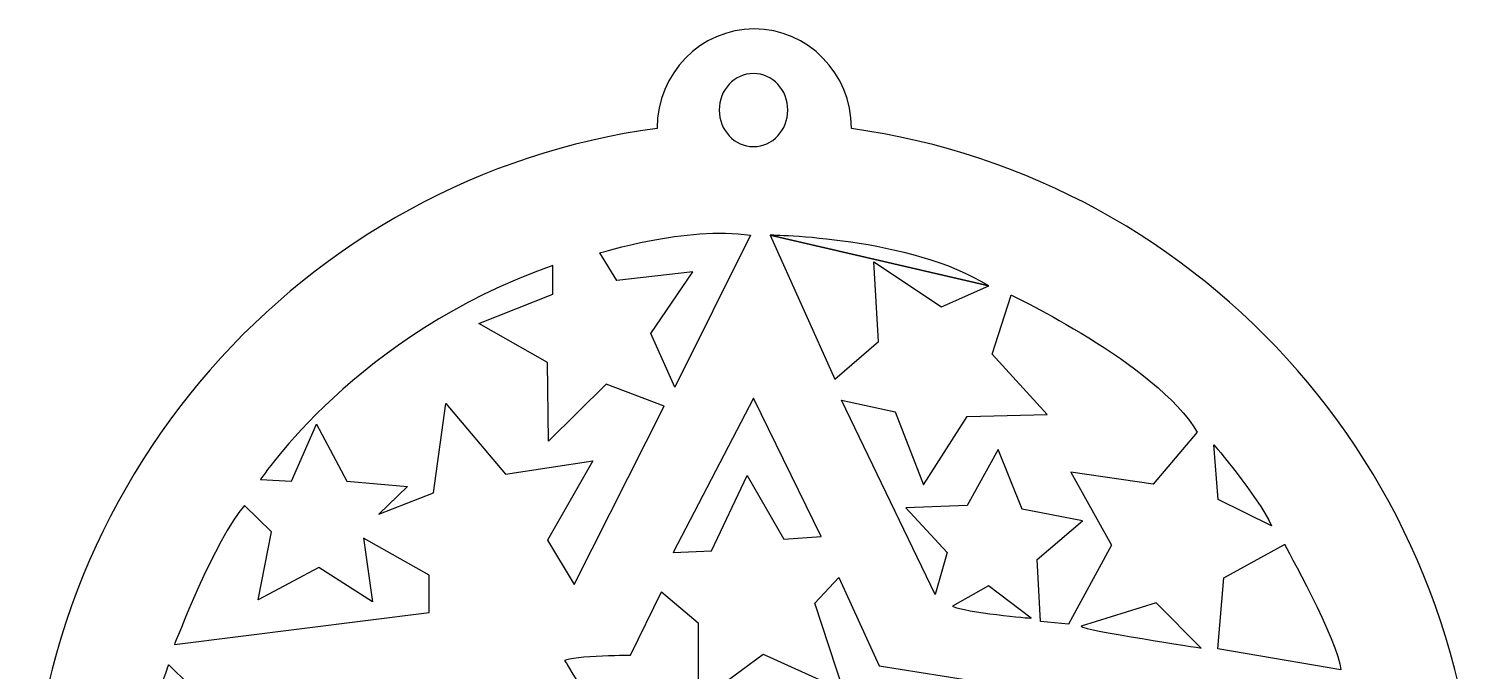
# Model space of a CAD drawing. Header units: millimetres. Extents: x -107 to 108, y -104 to 103.
# Drawn here: x -50.17 to -2.15, y 19.35 to 40.6 of the extents above; entities that cross this region are included whole.
import ezdxf

# ---------------------------------------------------------------- set-up
doc = ezdxf.new("R2010")
doc.units = ezdxf.units.MM
doc.header["$MEASUREMENT"] = 0
doc.layers.add('layer 1', color=7, linetype='Continuous')

msp = doc.modelspace()

# ---------------------------------------------------------------- linework, layer by layer
at = {"layer": 'layer 1', "color": 254}
for points, knots in [([(-22.9148, 37.295), (-11.1906, 35.6946), (-2.1488, 25.5457), (-2.1488, 13.2668), (-2.1488, 13.2668), (-2.1488, -0.1234), (-12.9009, -10.9825), (-26.1591, -10.9825), (-26.1591, -10.9825), (-39.4175, -10.9825), (-50.1695, -0.1234), (-50.1695, 13.2668), (-50.1695, 13.2668), (-50.1695, 25.5631), (-41.1022, 35.7236), (-29.3538, 37.3021), (-29.3538, 37.3021), (-29.3538, 37.3021), (-29.3539, 37.3144), (-29.3539, 37.3144), (-29.3539, 37.3144), (-29.3539, 39.1277), (-27.9121, 40.5982), (-26.1343, 40.5982), (-26.1343, 40.5982), (-24.3564, 40.5982), (-22.9145, 39.1277), (-22.9145, 37.3144), (-22.9145, 37.3144), (-22.9145, 37.3144), (-22.9148, 37.295), (-22.9148, 37.295)], [0, 0, 0, 0, 0.1111111, 0.1111111, 0.1111111, 0.1111111, 0.2222222, 0.2222222, 0.2222222, 0.2222222, 0.3333333, 0.3333333, 0.3333333, 0.3333333, 0.4444444, 0.4444444, 0.4444444, 0.4444444, 0.5555556, 0.5555556, 0.5555556, 0.5555556, 0.6666667, 0.6666667, 0.6666667, 0.6666667, 0.7777778, 0.7777778, 0.7777778, 0.7777778, 1, 1, 1, 1]), ([(-26.1591, 39.1232), (-25.5309, 39.1232), (-25.0216, 38.5807), (-25.0216, 37.9116), (-25.0216, 37.9116), (-25.0216, 37.2424), (-25.5309, 36.6999), (-26.1591, 36.6999), (-26.1591, 36.6999), (-26.7874, 36.6999), (-27.2967, 37.2424), (-27.2967, 37.9116), (-27.2967, 37.9116), (-27.2967, 38.5807), (-26.7874, 39.1232), (-26.1591, 39.1232)], [0, 0, 0, 0, 0.2, 0.2, 0.2, 0.2, 0.4, 0.4, 0.4, 0.4, 0.6, 0.6, 0.6, 0.6, 1, 1, 1, 1]), ([(-26.2618, 33.7694), (-28.3856, 34.0791), (-31.2469, 33.1794), (-31.2469, 33.1794), (-31.2469, 33.1794), (-31.2469, 33.1794), (-30.6865, 32.2649), (-30.6865, 32.2649), (-30.6865, 32.2649), (-30.6865, 32.2649), (-28.1644, 32.5452), (-28.1644, 32.5452), (-28.1644, 32.5452), (-28.1644, 32.5452), (-29.5655, 30.5098), (-29.5655, 30.5098), (-29.5655, 30.5098), (-29.5655, 30.5098), (-28.7691, 28.7251), (-28.7691, 28.7251), (-28.7691, 28.7251), (-28.7691, 28.7251), (-26.2618, 33.7694), (-26.2618, 33.7694)], [0, 0, 0, 0, 0.1428571, 0.1428571, 0.1428571, 0.1428571, 0.2857143, 0.2857143, 0.2857143, 0.2857143, 0.4285714, 0.4285714, 0.4285714, 0.4285714, 0.5714286, 0.5714286, 0.5714286, 0.5714286, 0.7142857, 0.7142857, 0.7142857, 0.7142857, 1, 1, 1, 1]), ([(-25.6025, 33.7648), (-25.6025, 33.7648), (-20.9059, 33.7057), (-18.3656, 32.0811), (-18.3656, 32.0811), (-18.3656, 32.0811), (-25.6025, 33.7648), (-25.6025, 33.7648)], [0, 0, 0, 0, 0.3333333, 0.3333333, 0.3333333, 0.3333333, 1, 1, 1, 1]), ([(-18.3656, 32.0811), (-18.3656, 32.0811), (-19.9344, 31.3948), (-19.9344, 31.3948), (-19.9344, 31.3948), (-19.9344, 31.3948), (-22.1762, 32.8844), (-22.1762, 32.8844), (-22.1762, 32.8844), (-22.1762, 32.8844), (-22.014, 30.2443), (-22.014, 30.2443), (-22.014, 30.2443), (-22.014, 30.2443), (-23.4594, 28.9907), (-23.4594, 28.9907), (-23.4594, 28.9907), (-23.4594, 28.9907), (-25.6025, 33.7648), (-25.6025, 33.7648), (-25.6025, 33.7648), (-25.6025, 33.7648), (-18.3656, 32.0811), (-18.3656, 32.0811)], [0, 0, 0, 0, 0.1428571, 0.1428571, 0.1428571, 0.1428571, 0.2857143, 0.2857143, 0.2857143, 0.2857143, 0.4285714, 0.4285714, 0.4285714, 0.4285714, 0.5714286, 0.5714286, 0.5714286, 0.5714286, 0.7142857, 0.7142857, 0.7142857, 0.7142857, 1, 1, 1, 1]), ([(-32.81, 32.7605), (-32.81, 32.7605), (-32.81, 31.8152), (-32.81, 31.8152), (-32.81, 31.8152), (-32.81, 31.8152), (-35.2617, 30.8405), (-35.2617, 30.8405), (-35.2617, 30.8405), (-35.2617, 30.8405), (-32.9872, 29.5408), (-32.9872, 29.5408), (-32.9872, 29.5408), (-32.9872, 29.5408), (-32.9577, 26.9414), (-32.9577, 26.9414), (-32.9577, 26.9414), (-32.9577, 26.9414), (-31.0377, 28.8318), (-31.0377, 28.8318), (-31.0377, 28.8318), (-31.0377, 28.8318), (-29.1176, 28.0934), (-29.1176, 28.0934), (-29.1176, 28.0934), (-29.1176, 28.0934), (-32.101, 22.1856), (-32.101, 22.1856), (-32.101, 22.1856), (-32.101, 22.1856), (-32.9872, 23.6625), (-32.9872, 23.6625), (-32.9872, 23.6625), (-32.9872, 23.6625), (-31.4808, 26.2915), (-31.4808, 26.2915), (-31.4808, 26.2915), (-31.4808, 26.2915), (-34.3755, 25.8484), (-34.3755, 25.8484), (-34.3755, 25.8484), (-34.3755, 25.8484), (-36.3546, 28.182), (-36.3546, 28.182), (-36.3546, 28.182), (-36.3546, 28.182), (-36.7681, 25.2281), (-36.7681, 25.2281), (-36.7681, 25.2281), (-36.7681, 25.2281), (-38.57, 24.5191), (-38.57, 24.5191), (-38.57, 24.5191), (-38.57, 24.5191), (-37.6248, 25.4349), (-37.6248, 25.4349), (-37.6248, 25.4349), (-37.6248, 25.4349), (-39.6334, 25.6121), (-39.6334, 25.6121), (-39.6334, 25.6121), (-39.6334, 25.6121), (-40.6377, 27.5026), (-40.6377, 27.5026), (-40.6377, 27.5026), (-40.6377, 27.5026), (-41.4648, 25.6121), (-41.4648, 25.6121), (-41.4648, 25.6121), (-41.4648, 25.6121), (-42.4987, 25.6711), (-42.4987, 25.6711), (-42.4987, 25.6711), (-42.4987, 25.6711), (-39.2789, 30.5155), (-32.81, 32.7605)], [0, 0, 0, 0, 0.05, 0.05, 0.05, 0.05, 0.1, 0.1, 0.1, 0.1, 0.15, 0.15, 0.15, 0.15, 0.2, 0.2, 0.2, 0.2, 0.25, 0.25, 0.25, 0.25, 0.3, 0.3, 0.3, 0.3, 0.35, 0.35, 0.35, 0.35, 0.4, 0.4, 0.4, 0.4, 0.45, 0.45, 0.45, 0.45, 0.5, 0.5, 0.5, 0.5, 0.55, 0.55, 0.55, 0.55, 0.6, 0.6, 0.6, 0.6, 0.65, 0.65, 0.65, 0.65, 0.7, 0.7, 0.7, 0.7, 0.75, 0.75, 0.75, 0.75, 0.8, 0.8, 0.8, 0.8, 0.85, 0.85, 0.85, 0.85, 0.9, 0.9, 0.9, 0.9, 1, 1, 1, 1]), ([(-11.4535, 27.2367), (-12.8123, 29.5112), (-17.6188, 31.7782), (-17.6188, 31.7782), (-17.6188, 31.7782), (-17.6188, 31.7782), (-18.253, 29.8166), (-18.253, 29.8166), (-18.253, 29.8166), (-18.253, 29.8166), (-16.4241, 27.8255), (-16.4241, 27.8255), (-16.4241, 27.8255), (-16.4241, 27.8255), (-19.0789, 27.7517), (-19.0789, 27.7517), (-19.0789, 27.7517), (-19.0789, 27.7517), (-20.5219, 25.494), (-20.5219, 25.494), (-20.5219, 25.494), (-20.5219, 25.494), (-21.4671, 27.9161), (-21.4671, 27.9161), (-21.4671, 27.9161), (-21.4671, 27.9161), (-23.2394, 28.3001), (-23.2394, 28.3001), (-23.2394, 28.3001), (-23.2394, 28.3001), (-20.1379, 21.8607), (-20.1379, 21.8607), (-20.1379, 21.8607), (-20.1379, 21.8607), (-19.7426, 23.2532), (-19.7426, 23.2532), (-19.7426, 23.2532), (-19.7426, 23.2532), (-21.1143, 24.7282), (-21.1143, 24.7282), (-21.1143, 24.7282), (-21.1143, 24.7282), (-19.0789, 24.8019), (-19.0789, 24.8019), (-19.0789, 24.8019), (-19.0789, 24.8019), (-18.0465, 26.6603), (-18.0465, 26.6603), (-18.0465, 26.6603), (-18.0465, 26.6603), (-17.2501, 24.6839), (-17.2501, 24.6839), (-17.2501, 24.6839), (-17.2501, 24.6839), (-15.2589, 24.3005), (-15.2589, 24.3005), (-15.2589, 24.3005), (-15.2589, 24.3005), (-16.7633, 23.0173), (-16.7633, 23.0173), (-16.7633, 23.0173), (-16.7633, 23.0173), (-16.6454, 20.9671), (-16.6454, 20.9671), (-16.6454, 20.9671), (-16.6454, 20.9671), (-15.7162, 20.8787), (-15.7162, 20.8787), (-15.7162, 20.8787), (-15.7162, 20.8787), (-14.3002, 23.4892), (-14.3002, 23.4892), (-14.3002, 23.4892), (-14.3002, 23.4892), (-15.6424, 25.9081), (-15.6424, 25.9081), (-15.6424, 25.9081), (-15.6424, 25.9081), (-12.9138, 25.5098), (-12.9138, 25.5098), (-12.9138, 25.5098), (-12.9138, 25.5098), (-11.4535, 27.2367), (-11.4535, 27.2367)], [0, 0, 0, 0, 0.0454545, 0.0454545, 0.0454545, 0.0454545, 0.0909091, 0.0909091, 0.0909091, 0.0909091, 0.1363636, 0.1363636, 0.1363636, 0.1363636, 0.1818182, 0.1818182, 0.1818182, 0.1818182, 0.2272727, 0.2272727, 0.2272727, 0.2272727, 0.2727273, 0.2727273, 0.2727273, 0.2727273, 0.3181818, 0.3181818, 0.3181818, 0.3181818, 0.3636364, 0.3636364, 0.3636364, 0.3636364, 0.4090909, 0.4090909, 0.4090909, 0.4090909, 0.4545455, 0.4545455, 0.4545455, 0.4545455, 0.5, 0.5, 0.5, 0.5, 0.5454545, 0.5454545, 0.5454545, 0.5454545, 0.5909091, 0.5909091, 0.5909091, 0.5909091, 0.6363636, 0.6363636, 0.6363636, 0.6363636, 0.6818182, 0.6818182, 0.6818182, 0.6818182, 0.7272727, 0.7272727, 0.7272727, 0.7272727, 0.7727273, 0.7727273, 0.7727273, 0.7727273, 0.8181818, 0.8181818, 0.8181818, 0.8181818, 0.8636364, 0.8636364, 0.8636364, 0.8636364, 0.9090909, 0.9090909, 0.9090909, 0.9090909, 1, 1, 1, 1]), ([(-28.8223, 23.249), (-28.8223, 23.249), (-26.1637, 28.3592), (-26.1637, 28.3592), (-26.1637, 28.3592), (-26.1637, 28.3592), (-23.9188, 23.7807), (-23.9188, 23.7807), (-23.9188, 23.7807), (-23.9188, 23.7807), (-25.1594, 23.6921), (-25.1594, 23.6921), (-25.1594, 23.6921), (-25.1594, 23.6921), (-26.3705, 25.8041), (-26.3705, 25.8041), (-26.3705, 25.8041), (-26.3705, 25.8041), (-27.5521, 23.3081), (-27.5521, 23.3081), (-27.5521, 23.3081), (-27.5521, 23.3081), (-28.8223, 23.249), (-28.8223, 23.249)], [0, 0, 0, 0, 0.1428571, 0.1428571, 0.1428571, 0.1428571, 0.2857143, 0.2857143, 0.2857143, 0.2857143, 0.4285714, 0.4285714, 0.4285714, 0.4285714, 0.5714286, 0.5714286, 0.5714286, 0.5714286, 0.7142857, 0.7142857, 0.7142857, 0.7142857, 1, 1, 1, 1]), ([(-8.9906, 24.1382), (-9.4773, 25.1706), (-10.9079, 26.8225), (-10.9079, 26.8225), (-10.9079, 26.8225), (-10.9079, 26.8225), (-10.7604, 25.0084), (-10.7604, 25.0084), (-10.7604, 25.0084), (-10.7604, 25.0084), (-8.9906, 24.1382), (-8.9906, 24.1382)], [0, 0, 0, 0, 0.25, 0.25, 0.25, 0.25, 0.5, 0.5, 0.5, 0.5, 1, 1, 1, 1]), ([(-43.0315, 24.8019), (-43.0315, 24.8019), (-42.1317, 23.9317), (-42.1317, 23.9317), (-42.1317, 23.9317), (-42.1317, 23.9317), (-42.5742, 21.6751), (-42.5742, 21.6751), (-42.5742, 21.6751), (-42.5742, 21.6751), (-40.5684, 22.7518), (-40.5684, 22.7518), (-40.5684, 22.7518), (-40.5684, 22.7518), (-38.7837, 21.6161), (-38.7837, 21.6161), (-38.7837, 21.6161), (-38.7837, 21.6161), (-39.0787, 23.7252), (-39.0787, 23.7252), (-39.0787, 23.7252), (-39.0787, 23.7252), (-36.9106, 22.501), (-36.9106, 22.501), (-36.9106, 22.501), (-36.9106, 22.501), (-36.9106, 21.2621), (-36.9106, 21.2621), (-36.9106, 21.2621), (-36.9106, 21.2621), (-45.347, 20.2002), (-45.347, 20.2002), (-45.347, 20.2002), (-45.347, 20.2002), (-43.9902, 23.7252), (-43.0315, 24.8019)], [0, 0, 0, 0, 0.1, 0.1, 0.1, 0.1, 0.2, 0.2, 0.2, 0.2, 0.3, 0.3, 0.3, 0.3, 0.4, 0.4, 0.4, 0.4, 0.5, 0.5, 0.5, 0.5, 0.6, 0.6, 0.6, 0.6, 0.7, 0.7, 0.7, 0.7, 0.8, 0.8, 0.8, 0.8, 1, 1, 1, 1]), ([(-6.6897, 19.3595), (-6.7634, 20.2887), (-8.5629, 23.5187), (-8.5629, 23.5187), (-8.5629, 23.5187), (-8.5629, 23.5187), (-10.5687, 22.4126), (-10.5687, 22.4126), (-10.5687, 22.4126), (-10.5687, 22.4126), (-10.7752, 20.0527), (-10.7752, 20.0527), (-10.7752, 20.0527), (-10.7752, 20.0527), (-6.6897, 19.3595), (-6.6897, 19.3595)], [0, 0, 0, 0, 0.2, 0.2, 0.2, 0.2, 0.4, 0.4, 0.4, 0.4, 0.6, 0.6, 0.6, 0.6, 1, 1, 1, 1]), ([(-29.713, 16.041), (-29.713, 16.041), (-27.1024, 15.9082), (-27.1024, 15.9082), (-27.1024, 15.9082), (-27.1024, 15.9082), (-25.4505, 18.1943), (-25.4505, 18.1943), (-25.4505, 18.1943), (-25.4505, 18.1943), (-24.5656, 15.4215), (-24.5656, 15.4215), (-24.5656, 15.4215), (-24.5656, 15.4215), (-21.7928, 14.4775), (-21.7928, 14.4775), (-21.7928, 14.4775), (-21.7928, 14.4775), (-24.1847, 12.9695), (-24.1847, 12.9695), (-24.1847, 12.9695), (-24.1847, 12.9695), (-24.037, 10.3996), (-24.037, 10.3996), (-24.037, 10.3996), (-24.037, 10.3996), (-22.0874, 12.9695), (-22.0874, 12.9695), (-22.0874, 12.9695), (-22.0874, 12.9695), (-21.4376, 9.9861), (-21.4376, 9.9861), (-21.4376, 9.9861), (-21.4376, 9.9861), (-19.2813, 9.159), (-19.2813, 9.159), (-19.2813, 9.159), (-19.2813, 9.159), (-19.5471, 11.5812), (-19.5471, 11.5812), (-19.5471, 11.5812), (-19.5471, 11.5812), (-17.0659, 13.6785), (-17.0659, 13.6785), (-17.0659, 13.6785), (-17.0659, 13.6785), (-18.2474, 14.4465), (-18.2474, 14.4465), (-18.2474, 14.4465), (-18.2474, 14.4465), (-20.2856, 13.2649), (-20.2856, 13.2649), (-20.2856, 13.2649), (-20.2856, 13.2649), (-19.9606, 15.7462), (-19.9606, 15.7462), (-19.9606, 15.7462), (-19.9606, 15.7462), (-21.6739, 17.3413), (-21.6739, 17.3413), (-21.6739, 17.3413), (-21.6739, 17.3413), (-19.2517, 17.5185), (-19.2517, 17.5185), (-19.2517, 17.5185), (-19.2517, 17.5185), (-18.5132, 18.9364), (-18.5132, 18.9364), (-18.5132, 18.9364), (-18.5132, 18.9364), (-21.9988, 19.4976), (-21.9988, 19.4976), (-21.9988, 19.4976), (-21.9988, 19.4976), (-23.3281, 22.4219), (-23.3281, 22.4219), (-23.3281, 22.4219), (-23.3281, 22.4219), (-24.1256, 21.5653), (-24.1256, 21.5653), (-24.1256, 21.5653), (-24.1256, 21.5653), (-23.1804, 18.6705), (-23.1804, 18.6705), (-23.1804, 18.6705), (-23.1804, 18.6705), (-25.8389, 19.8816), (-25.8389, 19.8816), (-25.8389, 19.8816), (-25.8389, 19.8816), (-27.9952, 18.2865), (-27.9952, 18.2865), (-27.9952, 18.2865), (-27.9952, 18.2865), (-27.9952, 20.9154), (-27.9952, 20.9154), (-27.9952, 20.9154), (-27.9952, 20.9154), (-29.2062, 21.9493), (-29.2062, 21.9493), (-29.2062, 21.9493), (-29.2062, 21.9493), (-30.2401, 19.852), (-30.2401, 19.852), (-30.2401, 19.852), (-30.2401, 19.852), (-32.5441, 19.8225), (-32.3964, 19.6453), (-32.3964, 19.6453), (-32.2487, 19.468), (-31.3035, 17.7548), (-31.3035, 17.7548), (-31.3035, 17.7548), (-31.3035, 17.7548), (-28.3496, 17.548), (-28.3496, 17.548), (-28.3496, 17.548), (-28.3496, 17.548), (-29.713, 16.041), (-29.713, 16.041)], [0, 0, 0, 0, 0.0322581, 0.0322581, 0.0322581, 0.0322581, 0.0645161, 0.0645161, 0.0645161, 0.0645161, 0.0967742, 0.0967742, 0.0967742, 0.0967742, 0.1290323, 0.1290323, 0.1290323, 0.1290323, 0.1612903, 0.1612903, 0.1612903, 0.1612903, 0.1935484, 0.1935484, 0.1935484, 0.1935484, 0.2258065, 0.2258065, 0.2258065, 0.2258065, 0.2580645, 0.2580645, 0.2580645, 0.2580645, 0.2903226, 0.2903226, 0.2903226, 0.2903226, 0.3225806, 0.3225806, 0.3225806, 0.3225806, 0.3548387, 0.3548387, 0.3548387, 0.3548387, 0.3870968, 0.3870968, 0.3870968, 0.3870968, 0.4193548, 0.4193548, 0.4193548, 0.4193548, 0.4516129, 0.4516129, 0.4516129, 0.4516129, 0.483871, 0.483871, 0.483871, 0.483871, 0.516129, 0.516129, 0.516129, 0.516129, 0.5483871, 0.5483871, 0.5483871, 0.5483871, 0.5806452, 0.5806452, 0.5806452, 0.5806452, 0.6129032, 0.6129032, 0.6129032, 0.6129032, 0.6451613, 0.6451613, 0.6451613, 0.6451613, 0.6774194, 0.6774194, 0.6774194, 0.6774194, 0.7096774, 0.7096774, 0.7096774, 0.7096774, 0.7419355, 0.7419355, 0.7419355, 0.7419355, 0.7741935, 0.7741935, 0.7741935, 0.7741935, 0.8064516, 0.8064516, 0.8064516, 0.8064516, 0.8387097, 0.8387097, 0.8387097, 0.8387097, 0.8709677, 0.8709677, 0.8709677, 0.8709677, 0.9032258, 0.9032258, 0.9032258, 0.9032258, 0.9354839, 0.9354839, 0.9354839, 0.9354839, 1, 1, 1, 1]), ([(-19.5656, 21.4686), (-19.5656, 21.4686), (-18.371, 22.1471), (-18.371, 22.1471), (-18.371, 22.1471), (-18.371, 22.1471), (-16.955, 21.0704), (-16.955, 21.0704), (-16.955, 21.0704), (-16.955, 21.0704), (-19.1379, 21.2621), (-19.5656, 21.4686)], [0, 0, 0, 0, 0.25, 0.25, 0.25, 0.25, 0.5, 0.5, 0.5, 0.5, 1, 1, 1, 1]), ([(-15.3032, 20.8049), (-15.3032, 20.8049), (-12.8105, 21.5866), (-12.8105, 21.5866), (-12.8105, 21.5866), (-12.8105, 21.5866), (-11.3209, 20.0822), (-11.3209, 20.0822), (-11.3209, 20.0822), (-11.3209, 20.0822), (-15.2147, 20.6722), (-15.3032, 20.8049)], [0, 0, 0, 0, 0.25, 0.25, 0.25, 0.25, 0.5, 0.5, 0.5, 0.5, 1, 1, 1, 1]), ([(-40.5491, 14.2988), (-41.199, 15.3917), (-45.5412, 19.5271), (-45.5412, 19.5271), (-45.5412, 19.5271), (-45.5412, 19.5271), (-47.0477, 15.5098), (-46.5455, 13.1763), (-46.5455, 13.1763), (-44.3596, 13.8852), (-44.3596, 13.8852), (-44.3596, 13.8852), (-44.3596, 13.8852), (-44.3596, 13.8852), (-43.6211, 16.6914), (-43.6211, 16.6914), (-43.6211, 16.6914), (-43.6211, 16.6914), (-41.9374, 14.3874), (-41.9374, 14.3874), (-41.9374, 14.3874), (-41.9374, 14.3874), (-40.5491, 14.2988), (-40.5491, 14.2988)], [0, 0, 0, 0, 0.1428571, 0.1428571, 0.1428571, 0.1428571, 0.2857143, 0.2857143, 0.2857143, 0.2857143, 0.4285714, 0.4285714, 0.4285714, 0.4285714, 0.5714286, 0.5714286, 0.5714286, 0.5714286, 0.7142857, 0.7142857, 0.7142857, 0.7142857, 1, 1, 1, 1])]:
    msp.add_open_spline(points, degree=3, knots=knots, dxfattribs=at)
at = {"layer": 'layer 1', "color": 242, "lineweight": 9}
for points, knots in [([(-22.9148, 37.295), (-11.1906, 35.6946), (-2.1488, 25.5457), (-2.1488, 13.2668), (-2.1488, 13.2668), (-2.1488, -0.1234), (-12.9009, -10.9825), (-26.1591, -10.9825), (-26.1591, -10.9825), (-39.4175, -10.9825), (-50.1695, -0.1234), (-50.1695, 13.2668), (-50.1695, 13.2668), (-50.1695, 25.5631), (-41.1022, 35.7236), (-29.3538, 37.3021), (-29.3538, 37.3021), (-29.3538, 37.3021), (-29.3539, 37.3144), (-29.3539, 37.3144), (-29.3539, 37.3144), (-29.3539, 39.1277), (-27.9121, 40.5982), (-26.1343, 40.5982), (-26.1343, 40.5982), (-24.3564, 40.5982), (-22.9145, 39.1277), (-22.9145, 37.3144), (-22.9145, 37.3144), (-22.9145, 37.3144), (-22.9148, 37.295), (-22.9148, 37.295)], [0, 0, 0, 0, 0.1111111, 0.1111111, 0.1111111, 0.1111111, 0.2222222, 0.2222222, 0.2222222, 0.2222222, 0.3333333, 0.3333333, 0.3333333, 0.3333333, 0.4444444, 0.4444444, 0.4444444, 0.4444444, 0.5555556, 0.5555556, 0.5555556, 0.5555556, 0.6666667, 0.6666667, 0.6666667, 0.6666667, 0.7777778, 0.7777778, 0.7777778, 0.7777778, 1, 1, 1, 1]), ([(-26.1591, 39.1232), (-25.5309, 39.1232), (-25.0216, 38.5807), (-25.0216, 37.9116), (-25.0216, 37.9116), (-25.0216, 37.2424), (-25.5309, 36.6999), (-26.1591, 36.6999), (-26.1591, 36.6999), (-26.7874, 36.6999), (-27.2967, 37.2424), (-27.2967, 37.9116), (-27.2967, 37.9116), (-27.2967, 38.5807), (-26.7874, 39.1232), (-26.1591, 39.1232)], [0, 0, 0, 0, 0.2, 0.2, 0.2, 0.2, 0.4, 0.4, 0.4, 0.4, 0.6, 0.6, 0.6, 0.6, 1, 1, 1, 1]), ([(-26.2618, 33.7694), (-28.3856, 34.0791), (-31.2469, 33.1794), (-31.2469, 33.1794), (-31.2469, 33.1794), (-31.2469, 33.1794), (-30.6865, 32.2649), (-30.6865, 32.2649), (-30.6865, 32.2649), (-30.6865, 32.2649), (-28.1644, 32.5452), (-28.1644, 32.5452), (-28.1644, 32.5452), (-28.1644, 32.5452), (-29.5655, 30.5098), (-29.5655, 30.5098), (-29.5655, 30.5098), (-29.5655, 30.5098), (-28.7691, 28.7251), (-28.7691, 28.7251), (-28.7691, 28.7251), (-28.7691, 28.7251), (-26.2618, 33.7694), (-26.2618, 33.7694)], [0, 0, 0, 0, 0.1428571, 0.1428571, 0.1428571, 0.1428571, 0.2857143, 0.2857143, 0.2857143, 0.2857143, 0.4285714, 0.4285714, 0.4285714, 0.4285714, 0.5714286, 0.5714286, 0.5714286, 0.5714286, 0.7142857, 0.7142857, 0.7142857, 0.7142857, 1, 1, 1, 1]), ([(-18.3656, 32.0811), (-18.3656, 32.0811), (-19.9344, 31.3948), (-19.9344, 31.3948), (-19.9344, 31.3948), (-19.9344, 31.3948), (-22.1762, 32.8844), (-22.1762, 32.8844), (-22.1762, 32.8844), (-22.1762, 32.8844), (-22.014, 30.2443), (-22.014, 30.2443), (-22.014, 30.2443), (-22.014, 30.2443), (-23.4594, 28.9907), (-23.4594, 28.9907), (-23.4594, 28.9907), (-23.4594, 28.9907), (-25.6025, 33.7648), (-25.6025, 33.7648)], [0, 0, 0, 0, 0.1666667, 0.1666667, 0.1666667, 0.1666667, 0.3333333, 0.3333333, 0.3333333, 0.3333333, 0.5, 0.5, 0.5, 0.5, 0.6666667, 0.6666667, 0.6666667, 0.6666667, 1, 1, 1, 1]), ([(-32.81, 32.7605), (-32.81, 32.7605), (-32.81, 31.8152), (-32.81, 31.8152), (-32.81, 31.8152), (-32.81, 31.8152), (-35.2617, 30.8405), (-35.2617, 30.8405), (-35.2617, 30.8405), (-35.2617, 30.8405), (-32.9872, 29.5408), (-32.9872, 29.5408), (-32.9872, 29.5408), (-32.9872, 29.5408), (-32.9577, 26.9414), (-32.9577, 26.9414), (-32.9577, 26.9414), (-32.9577, 26.9414), (-31.0377, 28.8318), (-31.0377, 28.8318), (-31.0377, 28.8318), (-31.0377, 28.8318), (-29.1176, 28.0934), (-29.1176, 28.0934), (-29.1176, 28.0934), (-29.1176, 28.0934), (-32.101, 22.1856), (-32.101, 22.1856), (-32.101, 22.1856), (-32.101, 22.1856), (-32.9872, 23.6625), (-32.9872, 23.6625), (-32.9872, 23.6625), (-32.9872, 23.6625), (-31.4808, 26.2915), (-31.4808, 26.2915), (-31.4808, 26.2915), (-31.4808, 26.2915), (-34.3755, 25.8484), (-34.3755, 25.8484), (-34.3755, 25.8484), (-34.3755, 25.8484), (-36.3546, 28.182), (-36.3546, 28.182), (-36.3546, 28.182), (-36.3546, 28.182), (-36.7681, 25.2281), (-36.7681, 25.2281), (-36.7681, 25.2281), (-36.7681, 25.2281), (-38.57, 24.5191), (-38.57, 24.5191), (-38.57, 24.5191), (-38.57, 24.5191), (-37.6248, 25.4349), (-37.6248, 25.4349), (-37.6248, 25.4349), (-37.6248, 25.4349), (-39.6334, 25.6121), (-39.6334, 25.6121), (-39.6334, 25.6121), (-39.6334, 25.6121), (-40.6377, 27.5026), (-40.6377, 27.5026), (-40.6377, 27.5026), (-40.6377, 27.5026), (-41.4648, 25.6121), (-41.4648, 25.6121), (-41.4648, 25.6121), (-41.4648, 25.6121), (-42.4987, 25.6711), (-42.4987, 25.6711), (-42.4987, 25.6711), (-42.4987, 25.6711), (-39.2789, 30.5155), (-32.81, 32.7605)], [0, 0, 0, 0, 0.05, 0.05, 0.05, 0.05, 0.1, 0.1, 0.1, 0.1, 0.15, 0.15, 0.15, 0.15, 0.2, 0.2, 0.2, 0.2, 0.25, 0.25, 0.25, 0.25, 0.3, 0.3, 0.3, 0.3, 0.35, 0.35, 0.35, 0.35, 0.4, 0.4, 0.4, 0.4, 0.45, 0.45, 0.45, 0.45, 0.5, 0.5, 0.5, 0.5, 0.55, 0.55, 0.55, 0.55, 0.6, 0.6, 0.6, 0.6, 0.65, 0.65, 0.65, 0.65, 0.7, 0.7, 0.7, 0.7, 0.75, 0.75, 0.75, 0.75, 0.8, 0.8, 0.8, 0.8, 0.85, 0.85, 0.85, 0.85, 0.9, 0.9, 0.9, 0.9, 1, 1, 1, 1]), ([(-11.4535, 27.2367), (-12.8123, 29.5112), (-17.6188, 31.7782), (-17.6188, 31.7782), (-17.6188, 31.7782), (-17.6188, 31.7782), (-18.253, 29.8166), (-18.253, 29.8166), (-18.253, 29.8166), (-18.253, 29.8166), (-16.4241, 27.8255), (-16.4241, 27.8255), (-16.4241, 27.8255), (-16.4241, 27.8255), (-19.0789, 27.7517), (-19.0789, 27.7517), (-19.0789, 27.7517), (-19.0789, 27.7517), (-20.5219, 25.494), (-20.5219, 25.494), (-20.5219, 25.494), (-20.5219, 25.494), (-21.4671, 27.9161), (-21.4671, 27.9161), (-21.4671, 27.9161), (-21.4671, 27.9161), (-23.2394, 28.3001), (-23.2394, 28.3001), (-23.2394, 28.3001), (-23.2394, 28.3001), (-20.1379, 21.8607), (-20.1379, 21.8607), (-20.1379, 21.8607), (-20.1379, 21.8607), (-19.7426, 23.2532), (-19.7426, 23.2532), (-19.7426, 23.2532), (-19.7426, 23.2532), (-21.1143, 24.7282), (-21.1143, 24.7282), (-21.1143, 24.7282), (-21.1143, 24.7282), (-19.0789, 24.8019), (-19.0789, 24.8019), (-19.0789, 24.8019), (-19.0789, 24.8019), (-18.0465, 26.6603), (-18.0465, 26.6603), (-18.0465, 26.6603), (-18.0465, 26.6603), (-17.2501, 24.6839), (-17.2501, 24.6839), (-17.2501, 24.6839), (-17.2501, 24.6839), (-15.2589, 24.3005), (-15.2589, 24.3005), (-15.2589, 24.3005), (-15.2589, 24.3005), (-16.7633, 23.0173), (-16.7633, 23.0173), (-16.7633, 23.0173), (-16.7633, 23.0173), (-16.6454, 20.9671), (-16.6454, 20.9671), (-16.6454, 20.9671), (-16.6454, 20.9671), (-15.7162, 20.8787), (-15.7162, 20.8787), (-15.7162, 20.8787), (-15.7162, 20.8787), (-14.3002, 23.4892), (-14.3002, 23.4892), (-14.3002, 23.4892), (-14.3002, 23.4892), (-15.6424, 25.9081), (-15.6424, 25.9081), (-15.6424, 25.9081), (-15.6424, 25.9081), (-12.9138, 25.5098), (-12.9138, 25.5098), (-12.9138, 25.5098), (-12.9138, 25.5098), (-11.4535, 27.2367), (-11.4535, 27.2367)], [0, 0, 0, 0, 0.0454545, 0.0454545, 0.0454545, 0.0454545, 0.0909091, 0.0909091, 0.0909091, 0.0909091, 0.1363636, 0.1363636, 0.1363636, 0.1363636, 0.1818182, 0.1818182, 0.1818182, 0.1818182, 0.2272727, 0.2272727, 0.2272727, 0.2272727, 0.2727273, 0.2727273, 0.2727273, 0.2727273, 0.3181818, 0.3181818, 0.3181818, 0.3181818, 0.3636364, 0.3636364, 0.3636364, 0.3636364, 0.4090909, 0.4090909, 0.4090909, 0.4090909, 0.4545455, 0.4545455, 0.4545455, 0.4545455, 0.5, 0.5, 0.5, 0.5, 0.5454545, 0.5454545, 0.5454545, 0.5454545, 0.5909091, 0.5909091, 0.5909091, 0.5909091, 0.6363636, 0.6363636, 0.6363636, 0.6363636, 0.6818182, 0.6818182, 0.6818182, 0.6818182, 0.7272727, 0.7272727, 0.7272727, 0.7272727, 0.7727273, 0.7727273, 0.7727273, 0.7727273, 0.8181818, 0.8181818, 0.8181818, 0.8181818, 0.8636364, 0.8636364, 0.8636364, 0.8636364, 0.9090909, 0.9090909, 0.9090909, 0.9090909, 1, 1, 1, 1]), ([(-28.8223, 23.249), (-28.8223, 23.249), (-26.1637, 28.3592), (-26.1637, 28.3592), (-26.1637, 28.3592), (-26.1637, 28.3592), (-23.9188, 23.7807), (-23.9188, 23.7807), (-23.9188, 23.7807), (-23.9188, 23.7807), (-25.1594, 23.6921), (-25.1594, 23.6921), (-25.1594, 23.6921), (-25.1594, 23.6921), (-26.3705, 25.8041), (-26.3705, 25.8041), (-26.3705, 25.8041), (-26.3705, 25.8041), (-27.5521, 23.3081), (-27.5521, 23.3081), (-27.5521, 23.3081), (-27.5521, 23.3081), (-28.8223, 23.249), (-28.8223, 23.249)], [0, 0, 0, 0, 0.1428571, 0.1428571, 0.1428571, 0.1428571, 0.2857143, 0.2857143, 0.2857143, 0.2857143, 0.4285714, 0.4285714, 0.4285714, 0.4285714, 0.5714286, 0.5714286, 0.5714286, 0.5714286, 0.7142857, 0.7142857, 0.7142857, 0.7142857, 1, 1, 1, 1]), ([(-8.9906, 24.1382), (-9.4773, 25.1706), (-10.9079, 26.8225), (-10.9079, 26.8225), (-10.9079, 26.8225), (-10.9079, 26.8225), (-10.7604, 25.0084), (-10.7604, 25.0084), (-10.7604, 25.0084), (-10.7604, 25.0084), (-8.9906, 24.1382), (-8.9906, 24.1382)], [0, 0, 0, 0, 0.25, 0.25, 0.25, 0.25, 0.5, 0.5, 0.5, 0.5, 1, 1, 1, 1]), ([(-43.0315, 24.8019), (-43.0315, 24.8019), (-42.1317, 23.9317), (-42.1317, 23.9317), (-42.1317, 23.9317), (-42.1317, 23.9317), (-42.5742, 21.6751), (-42.5742, 21.6751), (-42.5742, 21.6751), (-42.5742, 21.6751), (-40.5684, 22.7518), (-40.5684, 22.7518), (-40.5684, 22.7518), (-40.5684, 22.7518), (-38.7837, 21.6161), (-38.7837, 21.6161), (-38.7837, 21.6161), (-38.7837, 21.6161), (-39.0787, 23.7252), (-39.0787, 23.7252), (-39.0787, 23.7252), (-39.0787, 23.7252), (-36.9106, 22.501), (-36.9106, 22.501), (-36.9106, 22.501), (-36.9106, 22.501), (-36.9106, 21.2621), (-36.9106, 21.2621), (-36.9106, 21.2621), (-36.9106, 21.2621), (-45.347, 20.2002), (-45.347, 20.2002), (-45.347, 20.2002), (-45.347, 20.2002), (-43.9902, 23.7252), (-43.0315, 24.8019)], [0, 0, 0, 0, 0.1, 0.1, 0.1, 0.1, 0.2, 0.2, 0.2, 0.2, 0.3, 0.3, 0.3, 0.3, 0.4, 0.4, 0.4, 0.4, 0.5, 0.5, 0.5, 0.5, 0.6, 0.6, 0.6, 0.6, 0.7, 0.7, 0.7, 0.7, 0.8, 0.8, 0.8, 0.8, 1, 1, 1, 1]), ([(-6.6897, 19.3595), (-6.7634, 20.2887), (-8.5629, 23.5187), (-8.5629, 23.5187), (-8.5629, 23.5187), (-8.5629, 23.5187), (-10.5687, 22.4126), (-10.5687, 22.4126), (-10.5687, 22.4126), (-10.5687, 22.4126), (-10.7752, 20.0527), (-10.7752, 20.0527), (-10.7752, 20.0527), (-10.7752, 20.0527), (-6.6897, 19.3595), (-6.6897, 19.3595)], [0, 0, 0, 0, 0.2, 0.2, 0.2, 0.2, 0.4, 0.4, 0.4, 0.4, 0.6, 0.6, 0.6, 0.6, 1, 1, 1, 1]), ([(-29.713, 16.041), (-29.713, 16.041), (-27.1024, 15.9082), (-27.1024, 15.9082), (-27.1024, 15.9082), (-27.1024, 15.9082), (-25.4505, 18.1943), (-25.4505, 18.1943), (-25.4505, 18.1943), (-25.4505, 18.1943), (-24.5656, 15.4215), (-24.5656, 15.4215), (-24.5656, 15.4215), (-24.5656, 15.4215), (-21.7928, 14.4775), (-21.7928, 14.4775), (-21.7928, 14.4775), (-21.7928, 14.4775), (-24.1847, 12.9695), (-24.1847, 12.9695), (-24.1847, 12.9695), (-24.1847, 12.9695), (-24.037, 10.3996), (-24.037, 10.3996), (-24.037, 10.3996), (-24.037, 10.3996), (-22.0874, 12.9695), (-22.0874, 12.9695), (-22.0874, 12.9695), (-22.0874, 12.9695), (-21.4376, 9.9861), (-21.4376, 9.9861), (-21.4376, 9.9861), (-21.4376, 9.9861), (-19.2813, 9.159), (-19.2813, 9.159), (-19.2813, 9.159), (-19.2813, 9.159), (-19.5471, 11.5812), (-19.5471, 11.5812), (-19.5471, 11.5812), (-19.5471, 11.5812), (-17.0659, 13.6785), (-17.0659, 13.6785), (-17.0659, 13.6785), (-17.0659, 13.6785), (-18.2474, 14.4465), (-18.2474, 14.4465), (-18.2474, 14.4465), (-18.2474, 14.4465), (-20.2856, 13.2649), (-20.2856, 13.2649), (-20.2856, 13.2649), (-20.2856, 13.2649), (-19.9606, 15.7462), (-19.9606, 15.7462), (-19.9606, 15.7462), (-19.9606, 15.7462), (-21.6739, 17.3413), (-21.6739, 17.3413), (-21.6739, 17.3413), (-21.6739, 17.3413), (-19.2517, 17.5185), (-19.2517, 17.5185), (-19.2517, 17.5185), (-19.2517, 17.5185), (-18.5132, 18.9364), (-18.5132, 18.9364), (-18.5132, 18.9364), (-18.5132, 18.9364), (-21.9988, 19.4976), (-21.9988, 19.4976), (-21.9988, 19.4976), (-21.9988, 19.4976), (-23.3281, 22.4219), (-23.3281, 22.4219), (-23.3281, 22.4219), (-23.3281, 22.4219), (-24.1256, 21.5653), (-24.1256, 21.5653), (-24.1256, 21.5653), (-24.1256, 21.5653), (-23.1804, 18.6705), (-23.1804, 18.6705), (-23.1804, 18.6705), (-23.1804, 18.6705), (-25.8389, 19.8816), (-25.8389, 19.8816), (-25.8389, 19.8816), (-25.8389, 19.8816), (-27.9952, 18.2865), (-27.9952, 18.2865), (-27.9952, 18.2865), (-27.9952, 18.2865), (-27.9952, 20.9154), (-27.9952, 20.9154), (-27.9952, 20.9154), (-27.9952, 20.9154), (-29.2062, 21.9493), (-29.2062, 21.9493), (-29.2062, 21.9493), (-29.2062, 21.9493), (-30.2401, 19.852), (-30.2401, 19.852), (-30.2401, 19.852), (-30.2401, 19.852), (-32.5441, 19.8225), (-32.3964, 19.6453), (-32.3964, 19.6453), (-32.2487, 19.468), (-31.3035, 17.7548), (-31.3035, 17.7548), (-31.3035, 17.7548), (-31.3035, 17.7548), (-28.3496, 17.548), (-28.3496, 17.548), (-28.3496, 17.548), (-28.3496, 17.548), (-29.713, 16.041), (-29.713, 16.041)], [0, 0, 0, 0, 0.0322581, 0.0322581, 0.0322581, 0.0322581, 0.0645161, 0.0645161, 0.0645161, 0.0645161, 0.0967742, 0.0967742, 0.0967742, 0.0967742, 0.1290323, 0.1290323, 0.1290323, 0.1290323, 0.1612903, 0.1612903, 0.1612903, 0.1612903, 0.1935484, 0.1935484, 0.1935484, 0.1935484, 0.2258065, 0.2258065, 0.2258065, 0.2258065, 0.2580645, 0.2580645, 0.2580645, 0.2580645, 0.2903226, 0.2903226, 0.2903226, 0.2903226, 0.3225806, 0.3225806, 0.3225806, 0.3225806, 0.3548387, 0.3548387, 0.3548387, 0.3548387, 0.3870968, 0.3870968, 0.3870968, 0.3870968, 0.4193548, 0.4193548, 0.4193548, 0.4193548, 0.4516129, 0.4516129, 0.4516129, 0.4516129, 0.483871, 0.483871, 0.483871, 0.483871, 0.516129, 0.516129, 0.516129, 0.516129, 0.5483871, 0.5483871, 0.5483871, 0.5483871, 0.5806452, 0.5806452, 0.5806452, 0.5806452, 0.6129032, 0.6129032, 0.6129032, 0.6129032, 0.6451613, 0.6451613, 0.6451613, 0.6451613, 0.6774194, 0.6774194, 0.6774194, 0.6774194, 0.7096774, 0.7096774, 0.7096774, 0.7096774, 0.7419355, 0.7419355, 0.7419355, 0.7419355, 0.7741935, 0.7741935, 0.7741935, 0.7741935, 0.8064516, 0.8064516, 0.8064516, 0.8064516, 0.8387097, 0.8387097, 0.8387097, 0.8387097, 0.8709677, 0.8709677, 0.8709677, 0.8709677, 0.9032258, 0.9032258, 0.9032258, 0.9032258, 0.9354839, 0.9354839, 0.9354839, 0.9354839, 1, 1, 1, 1]), ([(-19.5656, 21.4686), (-19.5656, 21.4686), (-18.371, 22.1471), (-18.371, 22.1471), (-18.371, 22.1471), (-18.371, 22.1471), (-16.955, 21.0704), (-16.955, 21.0704), (-16.955, 21.0704), (-16.955, 21.0704), (-19.1379, 21.2621), (-19.5656, 21.4686)], [0, 0, 0, 0, 0.25, 0.25, 0.25, 0.25, 0.5, 0.5, 0.5, 0.5, 1, 1, 1, 1]), ([(-15.3032, 20.8049), (-15.3032, 20.8049), (-12.8105, 21.5866), (-12.8105, 21.5866), (-12.8105, 21.5866), (-12.8105, 21.5866), (-11.3209, 20.0822), (-11.3209, 20.0822), (-11.3209, 20.0822), (-11.3209, 20.0822), (-15.2147, 20.6722), (-15.3032, 20.8049)], [0, 0, 0, 0, 0.25, 0.25, 0.25, 0.25, 0.5, 0.5, 0.5, 0.5, 1, 1, 1, 1]), ([(-40.5491, 14.2988), (-41.199, 15.3917), (-45.5412, 19.5271), (-45.5412, 19.5271), (-45.5412, 19.5271), (-45.5412, 19.5271), (-47.0477, 15.5098), (-46.5455, 13.1763), (-46.5455, 13.1763), (-44.3596, 13.8852), (-44.3596, 13.8852), (-44.3596, 13.8852), (-44.3596, 13.8852), (-44.3596, 13.8852), (-43.6211, 16.6914), (-43.6211, 16.6914), (-43.6211, 16.6914), (-43.6211, 16.6914), (-41.9374, 14.3874), (-41.9374, 14.3874), (-41.9374, 14.3874), (-41.9374, 14.3874), (-40.5491, 14.2988), (-40.5491, 14.2988)], [0, 0, 0, 0, 0.1428571, 0.1428571, 0.1428571, 0.1428571, 0.2857143, 0.2857143, 0.2857143, 0.2857143, 0.4285714, 0.4285714, 0.4285714, 0.4285714, 0.5714286, 0.5714286, 0.5714286, 0.5714286, 0.7142857, 0.7142857, 0.7142857, 0.7142857, 1, 1, 1, 1])]:
    msp.add_open_spline(points, degree=3, knots=knots, dxfattribs=at)
msp.add_open_spline([(-25.6025, 33.7648), (-25.6025, 33.7648), (-20.9059, 33.7057), (-18.3656, 32.0811)], degree=3, dxfattribs=at)

doc.saveas('drawing.dxf')
